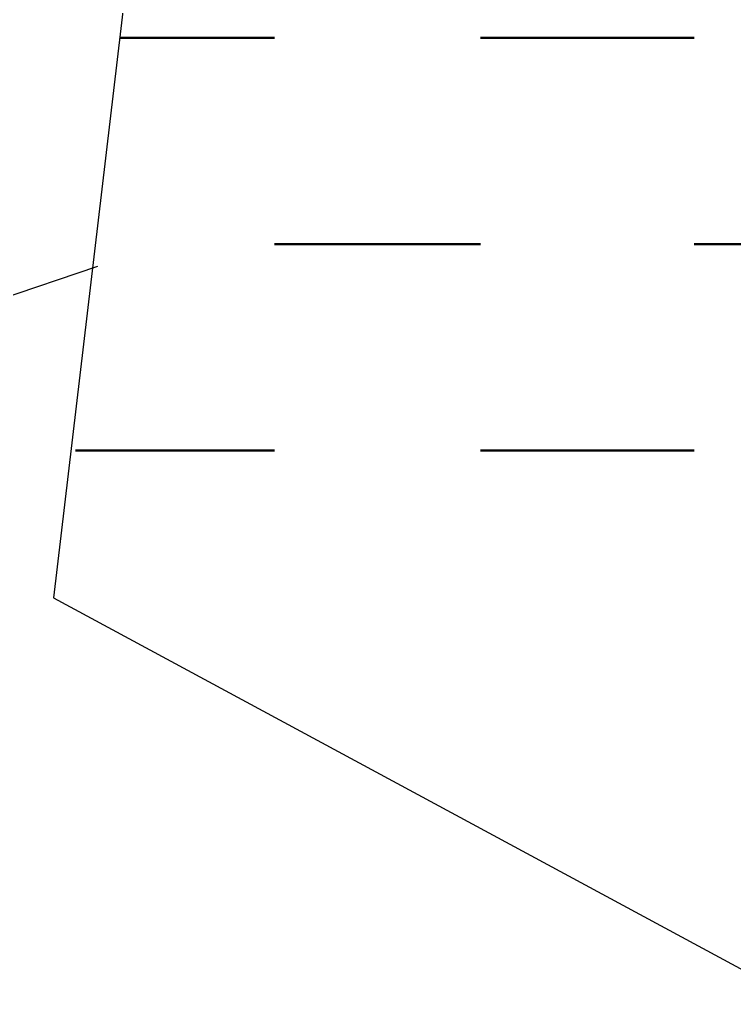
# Model space of a CAD drawing. Header units: inches. Extents: x -351 to 2582, y -266 to 144.
# Drawn here: x 278.5463 to 278.7136, y -58.2624 to -58.0341 of the extents above; entities that cross this region are included whole.
import ezdxf

# ---------------------------------------------------------------- set-up
doc = ezdxf.new("R2010")
doc.units = ezdxf.units.IN
doc.header["$MEASUREMENT"] = 0
doc.layers.add('PDF2_Geometry', color=7, linetype='Continuous')
doc.layers.add('WALL', color=7, linetype='Continuous')

# ---------------------------------------------------------------- blocks, each defined once
blk = doc.blocks.new('A$C5888202B')
at = {"layer": 'PDF2_Geometry', "lineweight": 25}
for p, q in [((-2.96696, -2.30037), (-3.0779, -3.23966)), ((-3.29053, -3.23226), (-3.06681, -3.15645)), ((-3.0779, -3.23966), (-2.893, -3.3395))]:
    blk.add_line(p, q, dxfattribs=at)
at = {"layer": 'PDF2_Geometry', "lineweight": 50}
for p, q in [((-3.06126, -3.09913), (-3.02243, -3.09913)), ((-2.97066, -3.09913), (-2.91704, -3.09913)), ((-3.02243, -3.1509), (-2.97066, -3.1509)), ((-2.91704, -3.1509), (-2.87451, -3.1509)), ((-3.07235, -3.20268), (-3.02243, -3.20268)), ((-2.97066, -3.20268), (-2.91704, -3.20268))]:
    blk.add_line(p, q, dxfattribs=at)

msp = doc.modelspace()

# ---------------------------------------------------------------- block references
at = {"layer": 'WALL', "color": 0, "ltscale": 0.5, "xscale": 0.932005603524069, "yscale": 0.932005603524069, "zscale": 0.932005603524069}
msp.add_blockref('A$C5888202B', (281.42289, -55.14995), dxfattribs=at)

doc.saveas('drawing.dxf')
